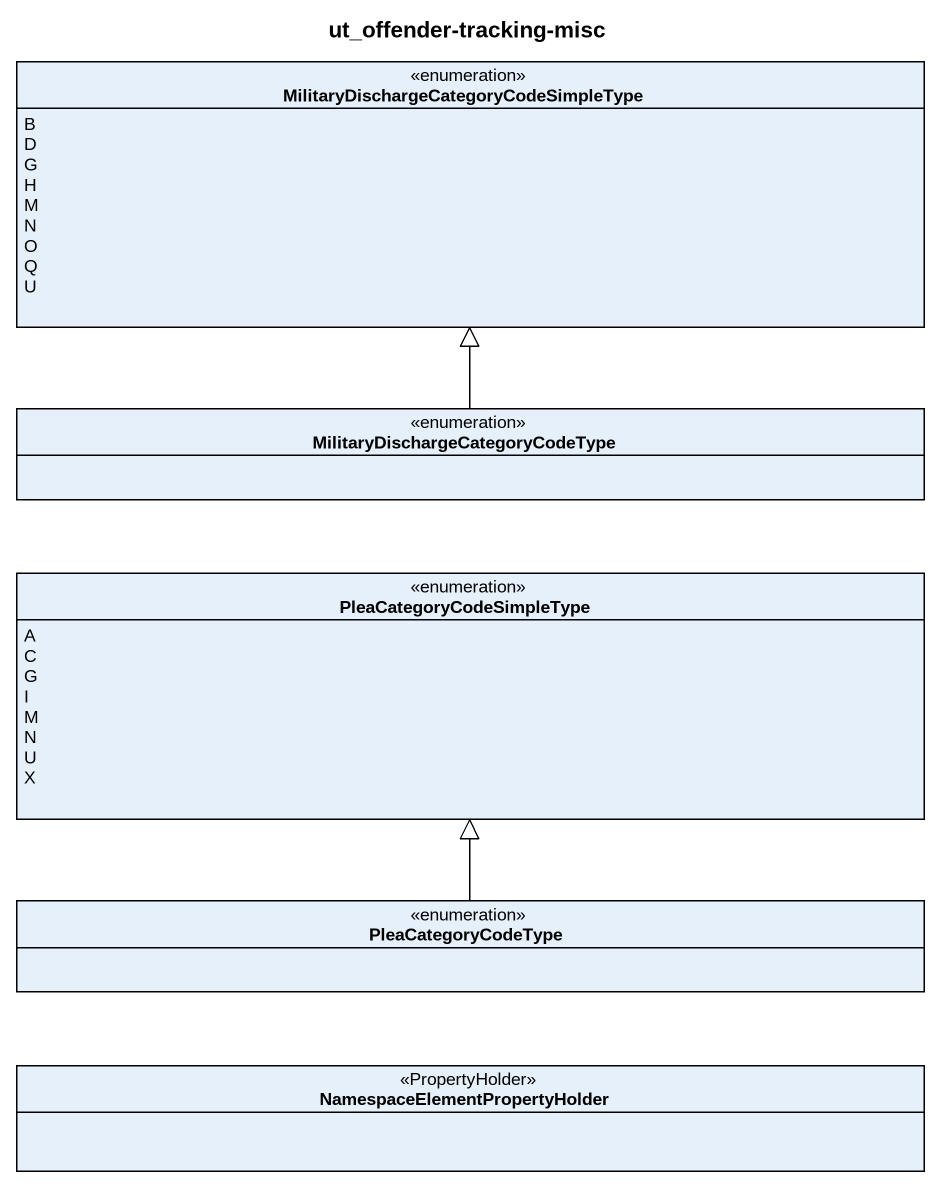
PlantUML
@startuml
title ut_offender-tracking-misc
hide circle
hide empty members
enum "MilitaryDischargeCategoryCodeSimpleType" as MilitaryDischargeCategoryCod {
  B
  D
  G
  H
  M
  N
  O
  Q
  U
}
enum "MilitaryDischargeCategoryCodeType" as MilitaryDischargeCategoryCod_2
enum PleaCategoryCodeSimpleType {
  A
  C
  G
  I
  M
  N
  U
  X
}
enum PleaCategoryCodeType
class "NamespaceElementPropertyHolder" as NamespaceElementPropertyHold <<PropertyHolder>>
MilitaryDischargeCategoryCod_2 -up-|> MilitaryDischargeCategoryCod
PleaCategoryCodeType -up-|> PleaCategoryCodeSimpleType
@enduml
